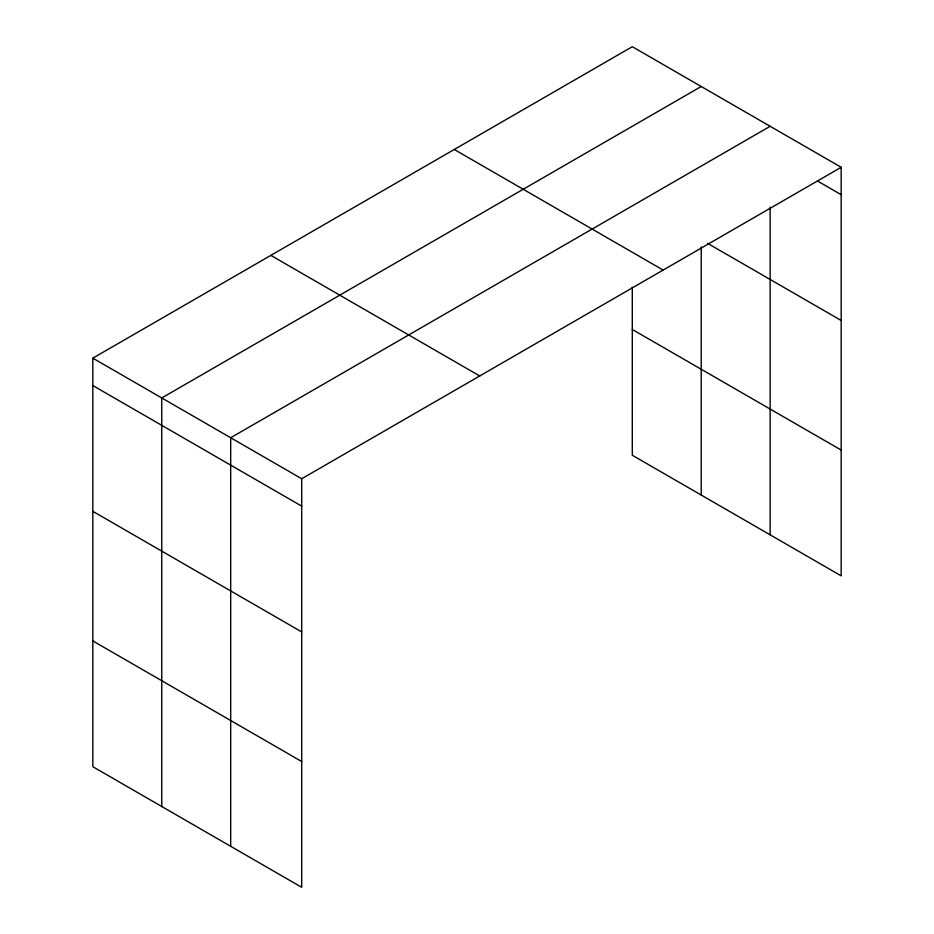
<?xml version="1.0" encoding="UTF-8"?>
<svg xmlns="http://www.w3.org/2000/svg" width="934" height="934" viewBox="0 0 934 934"><rect width="100%" height="100%" fill="white"/><g stroke="black" fill="none" stroke-linecap="round" stroke-linejoin="round"><path stroke-width="1.4" d="M92.828 358.154L301.705 478.745L301.705 887.3L92.828 766.709L92.828 358.154L632.295 46.7L841.172 167.291L841.172 575.846L632.295 455.255L632.295 287.24M701.224 86.5L161.757 397.954L161.757 806.497M770.153 126.288L230.686 437.742L230.686 846.297M301.705 478.745L841.172 167.291M817.495 181.009L841.172 194.681M707.482 243.284L841.172 320.467M454.263 149.475L663.152 270.078M632.295 329.469L841.172 450.06M270.848 255.379L479.737 375.97M92.828 385.544L301.705 506.135M92.828 511.318L301.705 631.921M92.828 640.922L301.705 761.514M770.153 207.173L770.153 534.843M701.224 246.95L701.224 495.043"/></g></svg>
